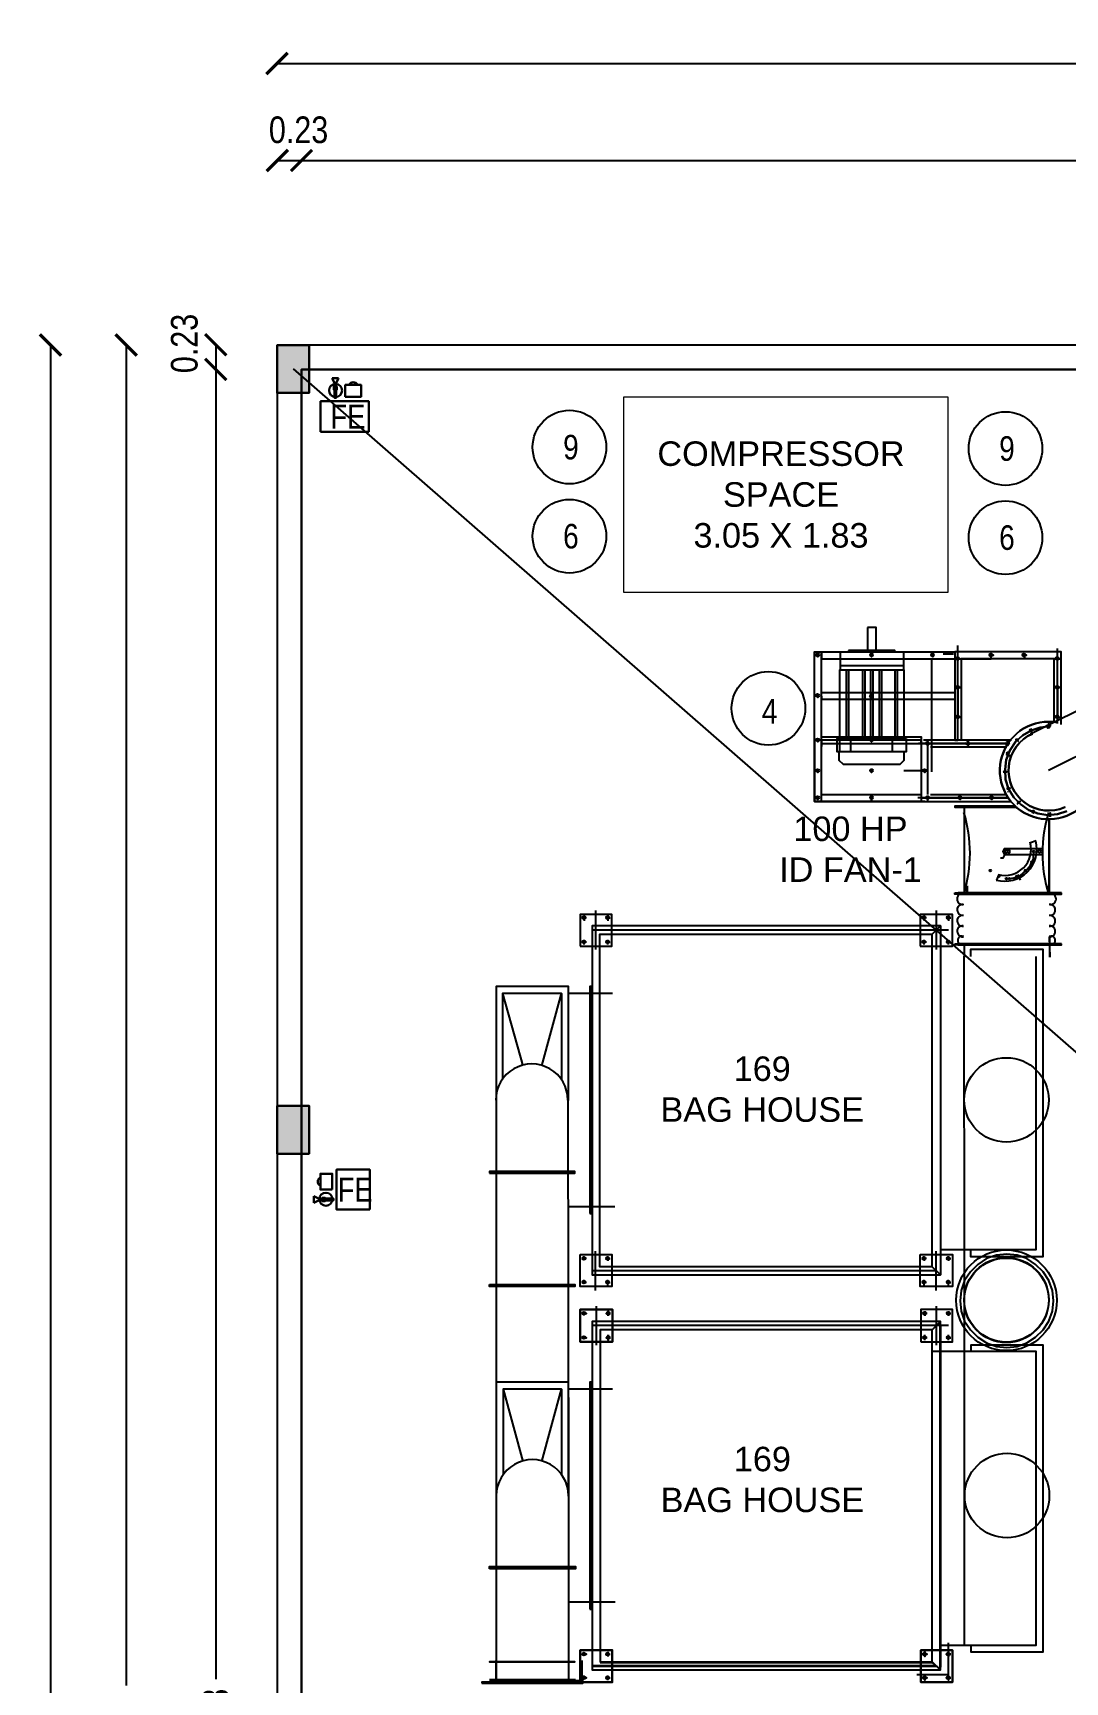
# Model space of a CAD drawing. Header units: metres. Extents: x -488 to 4759, y 38 to 2071.
# Drawn here: x 1116.38 to 1126.06, y 167.75 to 183.23 of the extents above; entities that cross this region are included whole.
import ezdxf
from ezdxf.lldxf.tags import DXFTag

# ---------------------------------------------------------------- set-up
doc = ezdxf.new("R2010")
doc.units = ezdxf.units.M
doc.header["$MEASUREMENT"] = 0
doc.layers.add('0 @ 1', color=7, linetype='Continuous')
for name, color, linetype, plot in [('BLK_1_COVERED_AREA', 44, 'Continuous', False), ('BLK_1_FLR_0_BLT_UP_AREA', 1, 'Continuous', False), ('BLK_1_FLR_0_BLT_UP_AREA_DEDUCT', 1, 'Continuous', False), ('WORKSHOP_AREA', 1, 'Continuous', False)]:
    doc.layers.add(name, color=color, linetype=linetype, plot=plot)
doc.styles.add('ARIAL', font='arial.ttf', dxfattribs={"height": 0.8})
doc.styles.add('Arial narrow', font='ARIALN.TTF', dxfattribs={"height": 0.6})
doc.styles.add('CODE', font='swissc.ttf', dxfattribs={"height": 0.25})
doc.styles.add('SH', font='swissc.ttf', dxfattribs={"height": 10})
tags = doc.linetypes.add('00$1$HIDDEN', pattern=[0.375, 0.25, -0.125]).pattern_tags.tags
tags[6:7] = [DXFTag(74, 4), DXFTag(75, 0), DXFTag(340, '0'), DXFTag(46, 1.0), DXFTag(50, 0.0), DXFTag(44, 0.0), DXFTag(45, 0.0)]
tags[4:5] = [DXFTag(74, 4), DXFTag(75, 0), DXFTag(340, '0'), DXFTag(46, 1.0), DXFTag(50, 0.0), DXFTag(44, 0.0), DXFTag(45, 0.0)]
doc.dimstyles.new('OUTER', dxfattribs={"dimscale": 0, "dimtxt": 0.3, "dimasz": 0.18, "dimexe": 0.18, "dimexo": 0.0625, "dimgap": 0.09, "dimtad": 0, "dimzin": 0, "dimdsep": 46, "dimtxsty": 'CODE', "dimcen": 0.09, "dimse1": 1, "dimse2": 1, "dimclrd": 8, "dimclrt": 1, "dimadec": 0, "dimazin": 0, "dimtfac": 1, "dimtofl": 0, "dimtmove": 0, "dimatfit": 3, "dimfxl": 0, "dimtolj": 1, "dimtzin": 0, "dimarcsym": 0})

# ---------------------------------------------------------------- blocks, each defined once
blk = doc.blocks.new('_ArchTick')
at = {"const_width": 0.15}
blk.add_lwpolyline([(-0.5, -0.5), (0.5, 0.5)], dxfattribs=at)
blk = doc.blocks.new('*D189')
at = {"color": 0, "lineweight": -2}
for p, q in [((1118.897, 182.033), (1133.191, 182.033)), ((1148.379, 182.033), (1134.085, 182.033))]:
    blk.add_line(p, q, dxfattribs=at)
at = {"layer": 'Defpoints', "color": 0, "lineweight": -2}
for p in [(1148.379, 182.033), (1118.897, 178.044), (1148.379, 173.813)]:
    blk.add_point(p, dxfattribs=at)
at = {"color": 0, "lineweight": -2, "xscale": 0.2, "yscale": 0.2, "zscale": 0.2, "rotation": 180}
blk.add_blockref('_ArchTick', (1118.897, 182.033), dxfattribs=at)
at = {"color": 0, "lineweight": -2, "xscale": 0.2, "yscale": 0.2, "zscale": 0.2}
blk.add_blockref('_ArchTick', (1148.379, 182.033), dxfattribs=at)
at = {"color": 0, "lineweight": -2, "insert": (1133.638, 182.033), "char_height": 0.25, "attachment_point": 5, "style": 'CODE'}
blk.add_mtext('\\A1;29.48', dxfattribs=at)
blk = doc.blocks.new('*D188')
at = {"color": 0, "lineweight": -2}
blk.add_line((1118.669, 182.033), (1118.897, 182.033), dxfattribs=at)
at = {"layer": 'Defpoints', "color": 0, "lineweight": -2}
for p in [(1118.897, 182.033), (1118.669, 173.813), (1118.897, 173.813)]:
    blk.add_point(p, dxfattribs=at)
at = {"color": 0, "lineweight": -2, "xscale": 0.2, "yscale": 0.2, "zscale": 0.2, "rotation": 180}
blk.add_blockref('_ArchTick', (1118.669, 182.033), dxfattribs=at)
at = {"color": 0, "lineweight": -2, "xscale": 0.2, "yscale": 0.2, "zscale": 0.2}
blk.add_blockref('_ArchTick', (1118.897, 182.033), dxfattribs=at)
at = {"color": 0, "lineweight": -2, "insert": (1118.869, 182.32), "char_height": 0.25, "attachment_point": 5, "style": 'CODE'}
blk.add_mtext('\\A1;0.23', dxfattribs=at)
blk = doc.blocks.new('*D95')
at = {"color": 0, "lineweight": -2}
for p, q in [((1118.092, 180.072), (1118.092, 167.779)), ((1118.092, 154.592), (1118.092, 166.884))]:
    blk.add_line(p, q, dxfattribs=at)
at = {"layer": 'Defpoints', "color": 0, "lineweight": -2}
for p in [(1119.231, 180.072), (1118.092, 154.592), (1119.202, 154.592)]:
    blk.add_point(p, dxfattribs=at)
at = {"color": 0, "lineweight": -2, "xscale": 0.2, "yscale": 0.2, "zscale": 0.2}
for p, rotation in [((1118.092, 180.072), 90), ((1118.092, 154.592), 270)]:
    blk.add_blockref('_ArchTick', p, dxfattribs=dict(at, rotation=rotation))
at = {"color": 0, "lineweight": -2, "insert": (1118.092, 167.332), "char_height": 0.25, "attachment_point": 5, "rotation": 90, "style": 'CODE'}
blk.add_mtext('\\A1;25.48', dxfattribs=at)
blk = doc.blocks.new('*D73')
at = {"color": 0, "lineweight": -2}
blk.add_line((1118.092, 180.304), (1118.092, 180.072), dxfattribs=at)
at = {"layer": 'Defpoints', "color": 0, "lineweight": -2}
for p in [(1119.202, 180.304), (1118.092, 180.072), (1119.178, 180.072)]:
    blk.add_point(p, dxfattribs=at)
at = {"color": 0, "lineweight": -2, "xscale": 0.2, "yscale": 0.2, "zscale": 0.2}
for p, rotation in [((1118.092, 180.304), 90), ((1118.092, 180.072), 270)]:
    blk.add_blockref('_ArchTick', p, dxfattribs=dict(at, rotation=rotation))
at = {"color": 0, "lineweight": -2, "insert": (1117.798, 180.316), "char_height": 0.25, "attachment_point": 5, "rotation": 90, "style": 'CODE'}
blk.add_mtext('\\A1;0.23', dxfattribs=at)
blk = doc.blocks.new('*D76')
at = {"color": 0, "lineweight": -2}
for p, q in [((1117.25, 180.302), (1117.25, 167.721)), ((1117.25, 154.292), (1117.25, 166.872))]:
    blk.add_line(p, q, dxfattribs=at)
at = {"layer": 'Defpoints', "color": 0, "lineweight": -2}
for p in [(1117.25, 180.302), (1118.667, 180.302), (1118.667, 154.292)]:
    blk.add_point(p, dxfattribs=at)
at = {"color": 0, "lineweight": -2, "xscale": 0.2, "yscale": 0.2, "zscale": 0.2}
for p, rotation in [((1117.25, 180.302), 90), ((1117.25, 154.292), 270)]:
    blk.add_blockref('_ArchTick', p, dxfattribs=dict(at, rotation=rotation))
at = {"color": 0, "lineweight": -2, "insert": (1117.25, 167.297), "char_height": 0.25, "attachment_point": 5, "rotation": 90, "style": 'CODE'}
blk.add_mtext('\\A1;26.01', dxfattribs=at)
blk = doc.blocks.new('*D77')
at = {"color": 0, "lineweight": -2}
for p, q in [((1116.54, 180.302), (1116.54, 149.301)), ((1116.54, 117.402), (1116.54, 148.402))]:
    blk.add_line(p, q, dxfattribs=at)
at = {"layer": 'Defpoints', "color": 0, "lineweight": -2}
for p in [(1116.54, 180.302), (1118.669, 180.302), (1118.669, 117.402)]:
    blk.add_point(p, dxfattribs=at)
at = {"color": 0, "lineweight": -2, "xscale": 0.2, "yscale": 0.2, "zscale": 0.2}
for p, rotation in [((1116.54, 180.302), 90), ((1116.54, 117.402), 270)]:
    blk.add_blockref('_ArchTick', p, dxfattribs=dict(at, rotation=rotation))
at = {"color": 0, "lineweight": -2, "insert": (1116.54, 148.852), "char_height": 0.25, "attachment_point": 5, "rotation": 90, "style": 'CODE'}
blk.add_mtext('\\A1;{\\fSwis721 Cn BT|b1|i0|c0|p34;62.90}', dxfattribs=at)
blk = doc.blocks.new('*D171')
at = {"color": 0, "lineweight": -2}
for p, q in [((1118.667, 182.944), (1139.385, 182.944)), ((1161.003, 182.944), (1140.285, 182.944))]:
    blk.add_line(p, q, dxfattribs=at)
at = {"layer": 'Defpoints', "color": 0, "lineweight": -2}
for p in [(1161.003, 182.944), (1118.667, 179.431), (1161.003, 179.431)]:
    blk.add_point(p, dxfattribs=at)
at = {"color": 0, "lineweight": -2, "xscale": 0.2, "yscale": 0.2, "zscale": 0.2, "rotation": 180}
blk.add_blockref('_ArchTick', (1118.667, 182.944), dxfattribs=at)
at = {"color": 0, "lineweight": -2, "xscale": 0.2, "yscale": 0.2, "zscale": 0.2}
blk.add_blockref('_ArchTick', (1161.003, 182.944), dxfattribs=at)
at = {"color": 0, "lineweight": -2, "insert": (1139.835, 182.944), "char_height": 0.25, "attachment_point": 5, "style": 'CODE'}
blk.add_mtext('\\A1;42.34', dxfattribs=at)
blk = doc.blocks.new('*D174')
at = {"color": 0, "lineweight": -2}
for p, q in [((1118.667, 183.668), (1155.042, 183.668)), ((1192.317, 183.668), (1155.942, 183.668))]:
    blk.add_line(p, q, dxfattribs=at)
at = {"layer": 'Defpoints', "color": 0, "lineweight": -2}
for p in [(1192.317, 183.668), (1118.667, 179.304), (1192.317, 179.304)]:
    blk.add_point(p, dxfattribs=at)
at = {"color": 0, "lineweight": -2, "xscale": 0.2, "yscale": 0.2, "zscale": 0.2, "rotation": 180}
blk.add_blockref('_ArchTick', (1118.667, 183.668), dxfattribs=at)
at = {"color": 0, "lineweight": -2, "xscale": 0.2, "yscale": 0.2, "zscale": 0.2}
blk.add_blockref('_ArchTick', (1192.317, 183.668), dxfattribs=at)
at = {"color": 0, "lineweight": -2, "insert": (1155.492, 183.668), "char_height": 0.25, "attachment_point": 5, "style": 'CODE'}
blk.add_mtext('\\A1;{\\fSwis721 Cn BT|b1|i0|c0|p34;73.65}', dxfattribs=at)
blk = doc.blocks.new('DFFD')
at = {"color": 0, "lineweight": 30}
for p, q in [((15761.742, 2283.118), (15761.72, 2283.163)), ((15761.759, 2283.118), (15761.781, 2283.163)), ((15761.742, 2283.055), (15761.742, 2283.118)), ((15761.759, 2283.055), (15761.759, 2283.118))]:
    blk.add_line(p, q, dxfattribs=at)
at = {"color": 0, "lineweight": 30, "ltscale": 0.1}
blk.add_line((15761.781, 2283.163), (15761.72, 2283.163), dxfattribs=at)
at = {"color": 0, "lineweight": 30}
for points in [[(15761.765, 2283.086), (15761.736, 2283.086), (15761.736, 2283.055), (15761.765, 2283.055)], [(15761.759, 2283.055), (15761.742, 2283.055), (15761.742, 2282.98), (15761.759, 2282.98)], [(15761.844, 2282.99), (15761.992, 2282.99), (15761.992, 2283.1), (15761.844, 2283.1)]]:
    blk.add_lwpolyline(points, close=True, dxfattribs=at)
at = {"color": 0, "lineweight": 30, "ltscale": 0.1}
blk.add_lwpolyline([(15761.613, 2282.661), (15762.065, 2282.661), (15762.065, 2282.948), (15761.613, 2282.948)], close=True, dxfattribs=at)
at = {"color": 0, "lineweight": 30}
blk.add_circle((15761.753, 2283.049), 0.0611, dxfattribs=at)
blk.add_arc((15761.919, 2283.082), 0.0446, 24.8747, 155.1253, dxfattribs=at)
at = {"color": 0, "lineweight": 30, "style": 'SH'}
blk.add_text('FE', height=0.2239, dxfattribs=at).set_placement((15761.705, 2282.69))
blk = doc.blocks.new('FDGDFG')
at = {"color": 0, "lineweight": 30}
for p, q in [((15762.51, 2224.136), (15762.465, 2224.158)), ((15762.51, 2224.12), (15762.465, 2224.098)), ((15762.573, 2224.136), (15762.51, 2224.136)), ((15762.573, 2224.12), (15762.51, 2224.12))]:
    blk.add_line(p, q, dxfattribs=at)
at = {"color": 0, "lineweight": 30, "ltscale": 0.1}
blk.add_line((15762.465, 2224.158), (15762.465, 2224.098), dxfattribs=at)
at = {"color": 0, "lineweight": 30}
for points in [[(15762.638, 2224.221), (15762.638, 2224.37), (15762.528, 2224.37), (15762.528, 2224.221)], [(15762.543, 2224.143), (15762.543, 2224.114), (15762.573, 2224.114), (15762.573, 2224.143)], [(15762.573, 2224.136), (15762.573, 2224.12), (15762.649, 2224.12), (15762.649, 2224.136)]]:
    blk.add_lwpolyline(points, close=True, dxfattribs=at)
at = {"color": 0, "lineweight": 30, "ltscale": 0.1}
blk.add_lwpolyline([(15762.99, 2224.034), (15762.99, 2224.409), (15762.68, 2224.409), (15762.68, 2224.034)], close=True, dxfattribs=at)
at = {"color": 0, "lineweight": 30}
blk.add_circle((15762.579, 2224.131), 0.0611, dxfattribs=at)
blk.add_arc((15762.547, 2224.296), 0.0446, 114.8747, 245.1253, dxfattribs=at)
at = {"color": 0, "lineweight": 30, "style": 'SH'}
blk.add_text('FE', height=0.2239, dxfattribs=at).set_placement((15762.69, 2224.108))

msp = doc.modelspace()

# ---------------------------------------------------------------- hatches: boundary and pattern name
at = {"lineweight": 30}
h = msp.add_hatch(color=256, dxfattribs=at)
h.dxf.hatch_style = 1
h.paths.add_polyline_path([(1118.66717, 180.30157), (1118.66717, 179.85157), (1118.96717, 179.85157), (1118.96717, 180.30157)])
h = msp.add_hatch(color=256, dxfattribs=at)
h.dxf.hatch_style = 1
h.paths.add_polyline_path([(1118.66717, 173.16189), (1118.66717, 172.71189), (1118.96717, 172.71189), (1118.96717, 173.16189)])

# ---------------------------------------------------------------- linework, layer by layer
for p, q in [((1118.66717, 180.30157), (1118.66717, 153.11157)), ((1118.89717, 153.11157), (1118.89717, 180.07157)), ((1127.00389, 177.27717), (1125.74046, 176.64941)), ((1127.09399, 176.8965), (1125.91, 176.30821))]:
    msp.add_line(p, q)
at = {"linetype": '00$1$HIDDEN', "lineweight": -2, "ltscale": 2}
msp.add_line((1118.81717, 180.07657), (1133.27499, 167.45933), dxfattribs=at)
for points in [[(1118.89717, 180.07157), (1148.60717, 180.07157), (1148.60717, 180.30157), (1118.66717, 180.30157)], [(1124.21083, 177.64997), (1124.21083, 177.43314), (1124.29214, 177.43314), (1124.29214, 177.64997), (1124.21083, 177.64997)], [(1124.66616, 176.56042), (1124.71495, 176.56042), (1124.71495, 176.59294), (1123.71213, 176.59294), (1123.71213, 177.4223), (1124.02653, 177.4223), (1125.02935, 177.4223)], [(1123.71213, 176.59294), (1123.71213, 176.01836), (1124.71495, 176.01836), (1123.71213, 176.01836), (1123.71213, 177.4223), (1125.02935, 177.4223), (1125.02935, 177.38978)], [(1123.71213, 176.01836), (1123.77718, 176.01836), (1123.77718, 177.4223), (1123.77718, 177.35725), (1125.03477, 177.35725)], [(1123.74465, 177.40604), (1123.74465, 177.37352), (1123.74465, 177.38978), (1123.74465, 177.38978), (1123.74465, 177.38978), (1123.74465, 177.38978)], [(1123.95606, 177.25426), (1123.95606, 177.29221), (1123.95606, 177.4223), (1124.54691, 177.4223), (1124.54691, 177.29221), (1124.54691, 177.25426)], [(1124.03195, 177.43314), (1124.03195, 177.4223), (1124.4656, 177.4223), (1124.4656, 177.43314), (1124.03195, 177.43314)], [(1124.24877, 177.40604), (1124.24877, 177.37352), (1124.24877, 177.38978), (1124.24877, 177.38978), (1124.24877, 177.38978), (1124.24877, 177.38978)], [(1125.0185, 177.40062), (1124.92093, 177.40062)], [(1126.02674, 176.7393), (1126.02674, 177.4223), (1125.02935, 177.4223), (1125.02935, 176.59294), (1125.05645, 176.59294), (1125.05645, 177.48193)], [(1125.05645, 177.37352), (1125.05645, 177.34099), (1125.05645, 177.35725), (1125.05645, 177.35725), (1125.07813, 177.35725), (1125.04019, 177.35725), (1125.05645, 177.35725), (1125.05645, 177.35725), (1125.05645, 177.35725), (1125.37085, 177.35725), (1125.37085, 177.40604), (1125.37085, 177.37352), (1125.37085, 177.38978), (1125.37085, 177.38978), (1125.39253, 177.38978), (1125.35458, 177.38978), (1125.37085, 177.38978), (1125.37085, 177.38978), (1125.37085, 177.38978)], [(1125.67982, 177.40604), (1125.67982, 177.37352), (1125.67982, 177.38978), (1125.67982, 177.38978), (1125.66356, 177.38978), (1125.7015, 177.38978), (1125.67982, 177.38978), (1125.67982, 177.38978), (1125.67982, 177.38978)], [(1125.99422, 177.37352), (1125.99422, 177.34099), (1125.99422, 177.35725), (1125.99422, 177.35725), (1125.97796, 177.35725), (1126.0159, 177.35725), (1125.99422, 177.35725), (1125.99422, 177.35725), (1125.99422, 177.35725), (1125.68524, 177.35725), (1125.68524, 177.40604)], [(1125.99422, 176.75014), (1125.99422, 177.45483)], [(1123.95064, 176.48453), (1123.95064, 177.25426), (1124.55233, 177.25426), (1124.55233, 176.60921)], [(1123.95606, 177.29221), (1124.54691, 177.29221)], [(1124.01026, 177.25426), (1124.01026, 176.60921)], [(1124.03195, 177.25426), (1124.03195, 176.60921)], [(1124.16204, 177.25426), (1124.16204, 176.60921)], [(1124.18373, 177.25426), (1124.18373, 176.60921)], [(1124.23793, 177.25426), (1124.23793, 176.60921)], [(1124.25961, 177.25426), (1124.25961, 176.60921)], [(1124.31924, 177.25426), (1124.31924, 176.60921)], [(1124.34092, 177.25426), (1124.34092, 176.60921)], [(1124.4656, 177.25426), (1124.4656, 176.60921)], [(1124.48728, 177.25426), (1124.48728, 176.60921)], [(1124.81252, 176.36528), (1124.81252, 177.34641)], [(1125.05645, 177.10248), (1125.05645, 177.06996), (1125.05645, 177.08622), (1125.05645, 177.08622), (1125.07813, 177.08622), (1125.04019, 177.08622), (1125.05645, 177.08622), (1125.05645, 177.08622), (1125.05645, 177.08622), (1125.05645, 177.35725), (1125.04019, 177.35725)], [(1125.9617, 176.75556), (1125.9617, 177.35725), (1125.08897, 177.35725), (1125.08897, 176.59294)], [(1125.99422, 177.10248), (1125.99422, 177.06996), (1125.99422, 177.08622), (1125.99422, 177.08622), (1125.97796, 177.08622), (1126.01048, 177.08622), (1125.99422, 177.08622), (1125.99422, 177.08622), (1125.99422, 177.08622), (1125.99422, 177.35725), (1126.0159, 177.35725)], [(1125.03477, 177.08622), (1125.05645, 177.08622), (1125.05645, 176.80977), (1125.04019, 176.80977)], [(1126.0159, 177.08622), (1125.99422, 177.08622), (1125.99422, 176.80977), (1126.0159, 176.80977)], [(1123.74465, 177.02659), (1123.74465, 176.99407), (1123.74465, 177.01033), (1123.74465, 177.01033), (1123.74465, 177.01033), (1123.74465, 177.01033)], [(1125.02935, 177.03744), (1123.77718, 177.03744)], [(1123.77718, 177.00491), (1123.77718, 176.97781), (1125.02935, 176.97781)], [(1124.24877, 177.02117), (1124.24877, 176.98865), (1124.24877, 177.00491), (1124.24877, 177.00491), (1124.24877, 177.00491), (1124.24877, 177.00491)], [(1125.05645, 176.82603), (1125.05645, 176.79351), (1125.05645, 176.80977), (1125.05645, 176.80977), (1125.07813, 176.80977), (1125.04019, 176.80977), (1125.05645, 176.80977), (1125.05645, 176.80977), (1125.05645, 176.80977)], [(1125.99422, 176.82603), (1125.99422, 176.79351), (1125.99422, 176.80977), (1125.99422, 176.80977), (1125.97796, 176.80977), (1126.01048, 176.80977), (1125.99422, 176.80977), (1125.99422, 176.80977), (1125.99422, 176.80977)], [(1123.74465, 176.60921), (1123.74465, 176.57668), (1123.74465, 176.59294), (1123.74465, 176.59294), (1123.74465, 176.59294), (1123.74465, 176.59294)], [(1123.77718, 176.62547), (1124.71495, 176.62547), (1124.71495, 176.56042), (1124.77458, 176.56042), (1125.15402, 176.56042), (1125.15402, 176.5821)], [(1123.77718, 176.53332), (1123.77718, 176.59294), (1123.77718, 176.53332)], [(1124.05363, 176.48453), (1124.05363, 176.60921)], [(1124.24877, 176.60921), (1124.24877, 176.57668), (1124.24877, 176.59294), (1124.24877, 176.59294), (1124.24877, 176.59294), (1124.24877, 176.59294)], [(1124.44392, 176.48453), (1124.44392, 176.60921)], [(1124.71495, 176.59294), (1124.71495, 176.01836)], [(1125.56057, 176.59294), (1124.73663, 176.59294)], [(1124.81252, 176.29481), (1124.81252, 176.64173)], [(1126.08095, 175.92621), (1125.99422, 175.8991), (1125.90207, 175.88826), (1125.80992, 175.90452), (1125.72319, 175.93705), (1125.6473, 175.99125), (1125.58225, 176.0563), (1125.53346, 176.13761), (1125.50636, 176.22434), (1125.50094, 176.31649), (1125.51178, 176.40864), (1125.54431, 176.49537), (1125.59851, 176.57668), (1125.66356, 176.63631), (1125.74487, 176.68509), (1125.8316, 176.7122), (1125.92375, 176.72304), (1125.91291, 176.72304), (1125.91833, 176.7122), (1125.91291, 176.72304), (1125.90749, 176.7122), (1125.91833, 176.7122), (1125.91291, 176.72304), (1125.90749, 176.7122), (1125.91833, 176.7122), (1125.91291, 176.72304), (1125.92375, 176.72304), (1125.8316, 176.7122), (1125.74487, 176.68509), (1125.66356, 176.63631), (1125.59851, 176.57668), (1125.54431, 176.49537), (1125.51178, 176.40864), (1125.50094, 176.31649), (1125.50636, 176.22434), (1125.53346, 176.13761), (1125.58225, 176.0563), (1125.6473, 175.99125), (1125.72319, 175.93705), (1125.80992, 175.90452), (1125.90207, 175.88826), (1125.99422, 175.8991), (1126.08095, 175.92621)], [(1123.77718, 176.56042), (1124.72037, 176.56042)], [(1124.55233, 176.48453), (1124.55233, 176.40322), (1124.51438, 176.36528), (1123.98316, 176.36528), (1123.94522, 176.40322), (1123.94522, 176.48453)], [(1125.15402, 176.57668), (1125.15402, 176.54416), (1125.15402, 176.56042), (1125.15402, 176.56042), (1125.13234, 176.56042), (1125.17028, 176.56042), (1125.15402, 176.56042), (1125.15402, 176.56042), (1125.15402, 176.56042), (1125.52804, 176.56042), (1125.53889, 176.56042), (1124.68784, 176.56042)], [(1124.77458, 176.57668), (1124.77458, 176.54416), (1124.77458, 176.56042), (1124.77458, 176.56042), (1124.75831, 176.56042), (1124.79626, 176.56042), (1124.77458, 176.56042), (1124.77458, 176.56042), (1124.77458, 176.56042)], [(1124.77458, 176.0834), (1124.77458, 176.5279), (1124.77458, 176.5821)], [(1125.5172, 176.5279), (1124.80168, 176.5279)], [(1125.52804, 176.57668), (1125.52804, 176.54416), (1125.52804, 176.56042), (1125.52804, 176.56042), (1125.50636, 176.56042), (1125.53889, 176.56042), (1125.52804, 176.56042), (1125.52804, 176.56042), (1125.52804, 176.56042), (1125.52804, 176.5821)], [(1125.53889, 176.46285), (1125.5172, 176.46827)], [(1123.74465, 176.32191), (1123.74465, 176.28939), (1123.74465, 176.30565), (1123.74465, 176.30565), (1123.74465, 176.30565), (1123.74465, 176.30565)], [(1124.24877, 176.32733), (1124.24877, 176.28939), (1124.24877, 176.30565), (1124.24877, 176.30565), (1124.24877, 176.30565), (1124.24877, 176.30565)], [(1124.77458, 176.30565), (1124.55233, 176.30565)], [(1124.71495, 176.30565), (1124.57401, 176.30565)], [(1124.74747, 176.32191), (1124.74747, 176.28939), (1124.74747, 176.30565), (1124.74747, 176.30565), (1124.72579, 176.30565), (1124.76373, 176.30565), (1124.74747, 176.30565), (1124.74747, 176.30565), (1124.74747, 176.30565)], [(1123.74465, 176.06714), (1123.74465, 176.03462), (1123.74465, 176.05088), (1123.74465, 176.05088), (1123.74465, 176.05088), (1123.74465, 176.05088)], [(1123.77718, 176.01836), (1123.77718, 176.0834), (1124.71495, 176.0834)], [(1124.24877, 176.06714), (1124.24877, 176.0292), (1124.24877, 176.05088), (1124.24877, 176.05088), (1124.24877, 176.05088), (1124.24877, 176.05088)], [(1125.52804, 176.05088), (1124.68242, 176.05088)], [(1124.74747, 176.01836), (1124.71495, 176.01836), (1124.77458, 176.01836), (1124.77458, 176.07256)], [(1124.71495, 176.05088), (1125.07813, 176.05088), (1125.07813, 176.06172)], [(1124.73663, 176.01836), (1125.56057, 176.01836)], [(1124.77458, 176.06714), (1124.77458, 176.03462), (1124.77458, 176.05088), (1124.77458, 176.05088), (1124.75831, 176.05088), (1124.79626, 176.05088), (1124.77458, 176.05088), (1124.77458, 176.05088), (1124.77458, 176.05088)], [(1124.80168, 176.0834), (1125.5172, 176.0834)], [(1125.91291, 175.85032), (1125.91291, 175.14915), (1125.1215, 175.14915), (1125.1215, 175.97499), (1125.59851, 175.97499), (1125.02935, 175.97499), (1125.02935, 175.96415), (1125.61477, 175.96415)], [(1125.07813, 176.06714), (1125.07813, 176.03462), (1125.07813, 176.05088), (1125.07813, 176.05088), (1125.05645, 176.05088), (1125.09439, 176.05088), (1125.07813, 176.05088), (1125.07813, 176.05088), (1125.07813, 176.05088), (1125.37627, 176.05088), (1125.37627, 176.06714), (1125.37627, 176.03462), (1125.37627, 176.05088), (1125.37627, 176.05088), (1125.36, 176.05088), (1125.39253, 176.05088), (1125.37627, 176.05088), (1125.37627, 176.05088), (1125.37627, 176.05088), (1125.53889, 176.05088)], [(1125.11608, 175.97499), (1125.59851, 175.97499), (1125.11608, 175.97499), (1125.11608, 175.14915), (1125.91833, 175.14915), (1125.91833, 175.85032)], [(1125.52804, 176.11051), (1125.52804, 176.10509)], [(1125.50094, 175.51234), (1125.50636, 175.53402), (1125.49552, 175.51776), (1125.47926, 175.48523), (1125.45758, 175.48523)], [(1125.49552, 175.51776), (1125.49552, 175.57738), (1125.84786, 175.57738), (1125.84786, 175.51776), (1125.49552, 175.51776)], [(1125.5172, 175.29009), (1125.58225, 175.30093), (1125.6473, 175.32261), (1125.69608, 175.36598), (1125.73945, 175.42018), (1125.76655, 175.47981), (1125.77197, 175.54486)], [(1125.73945, 175.63349), (1125.79366, 175.64975)], [(1125.14318, 175.15999), (1125.14318, 175.22504)], [(1125.1486, 175.15999), (1125.1486, 175.22504)], [(1125.44131, 175.33345), (1125.41963, 175.27925)], [(1125.62019, 175.33345), (1125.64188, 175.27925)], [(1125.91291, 175.15999), (1125.91291, 175.22504)], [(1125.91833, 175.15999), (1125.91833, 175.22504)], [(1125.02935, 175.15999), (1126.00506, 175.15999), (1126.00506, 175.14915), (1125.02935, 175.14915), (1125.02935, 175.15999)], [(1126.03216, 175.15999), (1125.06187, 175.15999), (1125.06187, 175.14915), (1126.03216, 175.14915), (1126.03216, 175.15999)], [(1121.51135, 174.6593), (1121.80948, 174.6593), (1121.80948, 174.95743), (1121.51135, 174.95743), (1121.51135, 174.6593)], [(1121.57098, 174.92491), (1121.52761, 174.92491)], [(1121.54929, 174.94659), (1121.54929, 174.8978)], [(1121.65771, 174.99538), (1121.65771, 174.62677)], [(1121.74986, 174.92491), (1121.79322, 174.92491)], [(1121.77154, 174.94659), (1121.77154, 174.8978)], [(1124.70411, 174.6593), (1125.00766, 174.6593), (1125.00766, 174.95743), (1124.70411, 174.95743), (1124.70411, 174.6593)], [(1124.76373, 174.92491), (1124.72037, 174.92491)], [(1124.74205, 174.94659), (1124.74205, 174.8978)], [(1124.85588, 174.99538), (1124.85588, 174.62677)], [(1124.94804, 174.92491), (1124.9914, 174.92491)], [(1124.96972, 174.94659), (1124.96972, 174.8978)], [(1124.89383, 174.84902), (1121.62518, 174.84902), (1121.62518, 171.57495), (1124.89383, 171.57495), (1124.81794, 171.65084), (1121.69565, 171.65084), (1121.69565, 174.77313), (1124.81794, 174.77313)], [(1124.96972, 174.81107), (1121.62518, 174.81107)], [(1124.81794, 171.65084), (1124.81794, 174.77313), (1124.89383, 174.84902), (1124.89383, 171.57495)], [(1124.89383, 174.81649), (1124.89383, 171.60748)], [(1125.92375, 174.5563), (1125.91833, 174.74803), (1125.91833, 174.5563)], [(1121.57098, 174.69724), (1121.52761, 174.69724)], [(1121.54929, 174.67556), (1121.54929, 174.71892)], [(1121.74986, 174.69724), (1121.79322, 174.69724)], [(1121.77154, 174.67556), (1121.77154, 174.71892)], [(1124.76373, 174.69724), (1124.72037, 174.69724)], [(1124.74205, 174.67556), (1124.74205, 174.71892)], [(1124.94804, 174.69724), (1124.9914, 174.69724)], [(1124.96972, 174.67556), (1124.96972, 174.71892)], [(1125.02935, 174.68298), (1125.99964, 174.68298), (1125.99964, 174.67214), (1125.02935, 174.67214), (1125.02935, 174.68298)], [(1126.03216, 174.68298), (1125.05645, 174.68298), (1125.05645, 174.67214), (1126.03216, 174.67214), (1126.03216, 174.68298)], [(1125.11608, 174.67214), (1125.11608, 174.5563)], [(1125.1757, 171.81346), (1125.1757, 171.74841), (1125.8587, 171.74841), (1125.8587, 173.21198), (1125.8587, 174.62677), (1125.1757, 174.62677), (1125.1757, 174.56172)], [(1124.89383, 171.81346), (1125.79366, 171.81346), (1125.79366, 173.21198), (1125.79366, 174.56172)], [(1125.1215, 168.10032), (1125.1215, 171.33644), (1125.11608, 174.56714)], [(1121.40294, 173.21198), (1121.40294, 174.27985), (1120.72536, 174.27985), (1120.72536, 173.09815)], [(1121.61434, 174.27985), (1121.61434, 172.14954)], [(1120.78498, 174.2148), (1120.78498, 173.40713)], [(1121.15359, 173.53722), (1121.33789, 174.2148), (1120.78498, 174.2148), (1120.97471, 173.53722)], [(1121.33789, 174.2148), (1121.33789, 173.40713)], [(1121.81491, 174.2148), (1121.40294, 174.2148)], [(1120.72536, 173.21198), (1120.72536, 169.38501), (1120.72536, 167.7534), (1121.52761, 167.7534)], [(1121.39752, 173.21198), (1121.40294, 169.49885), (1121.40294, 167.7534)], [(1121.46256, 172.53983), (1120.66031, 172.53983)], [(1121.83659, 172.21459), (1121.39752, 172.21459)], [(1121.65771, 171.42859), (1121.65771, 171.7972)], [(1124.85588, 171.42859), (1124.85588, 171.7972)], [(1125.1215, 171.33102), (1125.1215, 171.86767)], [(1121.51135, 171.76467), (1121.80949, 171.76467), (1121.80949, 171.46654), (1121.51135, 171.46654), (1121.51135, 171.76467)], [(1121.57098, 171.72673), (1121.52761, 171.72673)], [(1121.74986, 171.72673), (1121.79322, 171.72673)], [(1121.77154, 171.74841), (1121.77154, 171.70505)], [(1124.70411, 171.76467), (1125.00766, 171.76467), (1125.00766, 171.46654), (1124.70411, 171.46654), (1124.70411, 171.76467)], [(1124.76373, 171.72673), (1124.72037, 171.72673)], [(1124.74205, 171.74841), (1124.74205, 171.70505)], [(1124.94804, 171.72673), (1124.9914, 171.72673)], [(1124.96972, 171.74841), (1124.96972, 171.70505)], [(1125.95627, 171.33102), (1125.94543, 171.42859), (1125.91291, 171.52074), (1125.8587, 171.60205), (1125.78823, 171.67252), (1125.70693, 171.72673), (1125.61477, 171.75925), (1125.5172, 171.77009), (1125.41963, 171.75925), (1125.32748, 171.72673), (1125.24617, 171.67252), (1125.1757, 171.60205), (1125.1215, 171.52074), (1125.08897, 171.42859), (1125.07813, 171.33102), (1125.08897, 171.23345), (1125.1215, 171.1413), (1125.1757, 171.05999), (1125.24617, 170.98952), (1125.32748, 170.93532), (1125.41963, 170.90279), (1125.5172, 170.89195), (1125.61477, 170.90279), (1125.70693, 170.93532), (1125.78823, 170.98952), (1125.8587, 171.05999), (1125.91291, 171.1413), (1125.94543, 171.23345), (1125.95627, 171.33102)], [(1121.57098, 171.50448), (1121.52761, 171.50448)], [(1124.85588, 171.6129), (1121.62518, 171.6129)], [(1121.74986, 171.50448), (1121.79322, 171.50448)], [(1121.77154, 171.47738), (1121.77154, 171.52617)], [(1124.76373, 171.50448), (1124.72037, 171.50448)], [(1124.74205, 171.47738), (1124.74205, 171.52617)], [(1124.94804, 171.50448), (1124.9914, 171.50448)], [(1124.96972, 171.47738), (1124.96972, 171.52617)], [(1121.46256, 171.47738), (1120.66031, 171.47738)], [(1121.51135, 170.94616), (1121.81491, 170.94616), (1121.81491, 171.24971), (1121.51135, 171.24971), (1121.51135, 170.94616)], [(1121.51135, 171.24971), (1121.81491, 171.24971), (1121.81491, 170.94616), (1121.51135, 170.94616), (1121.51135, 171.24971)], [(1121.66313, 171.28224), (1121.66313, 170.91363)], [(1124.70953, 170.94616), (1125.00766, 170.94616), (1125.00766, 171.24971), (1124.70953, 171.24971), (1124.70953, 170.94616)], [(1124.76915, 171.21177), (1124.72579, 171.21177)], [(1124.74747, 171.23345), (1124.74747, 171.19009)], [(1124.85588, 171.28224), (1124.85588, 170.91363)], [(1124.94804, 171.21177), (1124.9914, 171.21177)], [(1124.96972, 171.23345), (1124.96972, 171.19009)], [(1124.81794, 171.05999), (1124.89383, 171.13588), (1121.62518, 171.13588), (1121.62518, 167.86723), (1124.89383, 167.86723), (1124.89383, 171.13588)], [(1124.96972, 171.09794), (1121.62518, 171.09793)], [(1121.70107, 167.9377), (1124.81794, 167.9377), (1124.89383, 167.86723), (1124.81794, 167.94312), (1124.81794, 171.05999), (1121.70107, 171.05999), (1121.70107, 167.94312), (1124.81794, 167.94312)], [(1124.88841, 171.13046), (1124.88841, 167.87265)], [(1124.89383, 171.10336), (1124.89383, 167.89434)], [(1124.76915, 170.9841), (1124.72579, 170.9841)], [(1124.74747, 170.96242), (1124.74747, 171.0112)], [(1124.94804, 170.9841), (1124.9914, 170.9841)], [(1124.96972, 170.96242), (1124.96972, 171.0112)], [(1125.18112, 168.10032), (1125.18112, 168.03527), (1125.8587, 168.03527), (1125.8587, 169.49885), (1125.8587, 170.91363), (1125.18112, 170.91363), (1125.18112, 170.85401)], [(1124.89383, 168.10032), (1125.79366, 168.10032), (1125.79366, 169.49885), (1125.79366, 170.85401), (1124.81794, 170.85401)], [(1121.40294, 169.49885), (1121.40294, 170.56671), (1120.72536, 170.56671), (1120.72536, 169.38501)], [(1121.61434, 170.56671), (1121.61434, 168.4364)], [(1120.7904, 170.50166), (1120.7904, 169.69941)], [(1121.15359, 169.82408), (1121.33789, 170.50166), (1120.7904, 170.50166), (1120.97471, 169.82408)], [(1121.33789, 170.50166), (1121.33789, 169.69941)], [(1121.81491, 170.50166), (1121.40294, 170.50166)], [(1121.46798, 168.82669), (1120.66031, 168.82669)], [(1121.84201, 168.50145), (1121.40294, 168.50145)], [(1124.67158, 167.82387), (1124.96972, 167.82387), (1124.96972, 168.122)], [(1121.1048, 167.94312), (1120.66031, 167.94312), (1121.46256, 167.94312), (1121.06144, 167.94312), (1121.14817, 167.94312)], [(1121.52761, 167.95396), (1121.52761, 167.7534), (1120.72536, 167.7534), (1120.72536, 167.95396)], [(1121.74986, 168.01359), (1121.79322, 168.01359)], [(1121.77154, 168.03527), (1121.77154, 167.99191)], [(1124.72579, 168.01359), (1124.76915, 168.01359), (1124.72037, 168.01359)], [(1124.74747, 168.03527), (1124.74747, 167.99191), (1124.74747, 168.04069)], [(1124.96972, 168.03527), (1124.96972, 167.99191), (1124.96972, 168.04069)], [(1121.46798, 167.77508), (1120.66031, 167.77508)], [(1121.53303, 167.78592), (1121.53303, 167.76424), (1120.72536, 167.76424), (1120.72536, 167.78592)], [(1124.85589, 167.90518), (1121.62518, 167.90518)], [(1124.85589, 167.89976), (1121.62518, 167.89976)], [(1121.74986, 167.79134), (1121.79322, 167.79134)], [(1121.77154, 167.76966), (1121.77154, 167.81303)], [(1124.72579, 167.79134), (1124.76915, 167.79134), (1124.72037, 167.79134)], [(1120.58984, 167.74256), (1121.53845, 167.74256), (1121.53845, 167.7534), (1120.58984, 167.7534), (1120.58984, 167.74256)], [(1121.46798, 167.76424), (1120.66031, 167.76424)]]:
    msp.add_lwpolyline(points)
at = {"lineweight": 30}
for points in [[(1118.66717, 180.30157), (1118.96717, 180.30157), (1118.96717, 179.85157), (1118.66717, 179.85157)], [(1118.66717, 173.16189), (1118.96717, 173.16189), (1118.96717, 172.71189), (1118.66717, 172.71189)]]:
    msp.add_lwpolyline(points, close=True, dxfattribs=at)
at = {"lineweight": -2}
msp.add_lwpolyline([(1192.31717, 180.30156), (1118.66717, 180.30156), (1118.66717, 117.40157), (1192.31717, 117.40157)], close=True, dxfattribs=at)
at = {"lineweight": 13}
msp.add_lwpolyline([(1121.91931, 177.98197), (1124.96731, 177.98197), (1124.96731, 179.81077), (1121.91931, 179.81077)], close=True, dxfattribs=at)
for points in [[(1124.82336, 177.38978), (1124.82336, 177.38978), (1124.82336, 177.38978), (1124.82336, 177.38978), (1124.82336, 177.37352), (1124.82336, 177.40604), (1124.82336, 177.37352), (1124.82336, 177.38978), (1124.82336, 177.38978), (1124.82336, 177.38978), (1124.82336, 177.38978), (1124.82336, 177.38978), (1124.82336, 177.38978), (1124.82336, 177.38978), (1124.82336, 177.37352), (1124.82336, 177.40604), (1124.82336, 177.37352), (1124.82336, 177.38978), (1124.82336, 177.38978)], [(1125.90207, 176.73388), (1125.91291, 176.72304), (1125.91291, 176.7393), (1125.92375, 176.73388), (1125.91291, 176.72304), (1125.91291, 176.7393), (1125.91291, 176.75014), (1125.91291, 176.7393), (1125.91291, 176.72304), (1125.92375, 176.73388), (1125.91291, 176.7393), (1125.91291, 176.72304)], [(1124.57401, 176.60921), (1124.57401, 176.48453), (1123.92353, 176.48453), (1123.92353, 176.60921)], [(1125.60393, 176.60379), (1125.62562, 176.5821)], [(1125.73945, 176.70136), (1125.75029, 176.66883)], [(1125.91291, 176.72304), (1125.90207, 176.73388), (1125.89665, 176.72846), (1125.91291, 176.72304), (1125.92375, 176.72304), (1125.92375, 176.73388), (1125.91291, 176.72304), (1125.90207, 176.73388), (1125.89665, 176.72846), (1125.91291, 176.72304), (1125.92375, 176.73388), (1125.92375, 176.72304)], [(1125.90749, 176.7122), (1125.91291, 176.72304), (1125.90207, 176.71762), (1125.91291, 176.72304), (1125.89665, 176.72846), (1125.90207, 176.71762), (1125.91291, 176.72304), (1125.89665, 176.72846), (1125.90207, 176.71762), (1125.91291, 176.72304)], [(1125.90207, 176.7393), (1125.90207, 176.70678)], [(1125.51178, 176.46285), (1125.54431, 176.44659)], [(1125.48468, 176.29481), (1125.5172, 176.29481)], [(1125.52262, 176.13219), (1125.54973, 176.14303)], [(1125.61477, 175.99125), (1125.64188, 176.01836)], [(1125.76113, 175.90452), (1125.77197, 175.93163)], [(1125.92375, 175.872), (1125.92375, 175.90994)], [(1121.6035, 172.14954), (1121.62518, 172.14954), (1121.62518, 174.27985), (1121.6035, 174.27985)], [(1120.66031, 172.52898), (1121.46256, 172.52898), (1121.46256, 172.54525), (1120.66031, 172.54525)], [(1120.66031, 171.4828), (1121.46256, 171.4828), (1121.46256, 171.46654), (1120.66031, 171.46654)], [(1121.52761, 171.21177), (1121.57098, 171.21177)], [(1121.79864, 171.21177), (1121.75528, 171.21177)], [(1121.77696, 171.19009), (1121.77696, 171.23345)], [(1121.52761, 170.9841), (1121.57098, 170.9841)], [(1121.79864, 170.9841), (1121.75528, 170.9841)], [(1121.77696, 171.0112), (1121.77696, 170.96242)], [(1121.6035, 168.4364), (1121.62518, 168.4364), (1121.62518, 170.56671), (1121.6035, 170.56671)], [(1120.66031, 168.81585), (1120.66031, 168.83753), (1121.46798, 168.83753), (1121.46798, 168.81585)], [(1121.51135, 168.05154), (1121.51135, 167.7534), (1121.81491, 167.7534), (1121.81491, 168.05154), (1121.51135, 168.05154), (1121.51135, 167.7534), (1121.81491, 167.7534), (1121.81491, 168.05154), (1121.51135, 168.05154), (1121.80949, 168.05154), (1121.80949, 167.7534), (1121.51135, 167.7534)], [(1121.52761, 168.01359), (1121.57098, 168.01359)], [(1124.70953, 168.05154), (1124.70953, 167.7534), (1125.00766, 167.7534), (1125.00766, 168.05154), (1124.70953, 168.05154), (1125.00766, 168.05154), (1125.00766, 167.7534), (1124.70953, 167.7534)], [(1124.9914, 168.01359), (1124.94804, 168.01359)], [(1121.52761, 167.79134), (1121.57098, 167.79134)], [(1124.74747, 167.81303), (1124.74747, 167.76966)], [(1124.9914, 167.79134), (1124.94804, 167.79134)], [(1124.96972, 167.81303), (1124.96972, 167.76966)]]:
    msp.add_lwpolyline(points, close=True)
for points in [[(1125.99468, 176.75854, 1.90424203), (1126.30081, 176.06897, -1.90424203)], [(1125.75733, 176.65269, 1.00022997), (1126.06323, 175.96412, -1.00022997)]]:
    msp.add_lwpolyline(points, format="xyb", close=True)
msp.add_lwpolyline([(1125.10731, 175.15345, 1.13231524), (1125.10836, 175.05125, 1.13231524), (1125.10942, 174.94905)], format="xyb")
for centre, radius in [((1121.41197, 179.34313), 0.34553), ((1125.50502, 179.32959), 0.34553), ((1121.41197, 178.50714), 0.34553), ((1125.50502, 178.49359), 0.34553), ((1123.74194, 177.39249), 0.01355), ((1124.24606, 177.39249), 0.01355), ((1124.82065, 177.39249), 0.01355), ((1124.82065, 177.39249), 0.01355), ((1124.82065, 177.39249), 0.01355), ((1124.82065, 177.39249), 0.01355), ((1125.05374, 177.35996), 0.01355), ((1125.36814, 177.39249), 0.01355), ((1125.67711, 177.39249), 0.01355), ((1125.99151, 177.35996), 0.01355), ((1123.27977, 176.89192), 0.34553), ((1125.05374, 177.08893), 0.01355), ((1125.99151, 177.08893), 0.01355), ((1123.74194, 177.01304), 0.01355), ((1124.24606, 177.00762), 0.01355), ((1125.05374, 176.81248), 0.01355), ((1125.99151, 176.81248), 0.01355), ((1123.74194, 176.59565), 0.01355), ((1124.24606, 176.59565), 0.01355), ((1125.61206, 176.59565), 0.00813), ((1125.61206, 176.59565), 0.00813), ((1125.74216, 176.68781), 0.00813), ((1125.74216, 176.68781), 0.00813), ((1125.89936, 176.72575), 0.00813), ((1125.89936, 176.72575), 0.00813), ((1124.77186, 176.56313), 0.01355), ((1125.15131, 176.56313), 0.01355), ((1125.52533, 176.56313), 0.01355), ((1125.52533, 176.47098), 0.00813), ((1125.52533, 176.46014), 0.00813), ((1125.52533, 176.46014), 0.00813), ((1123.74194, 176.30836), 0.01355), ((1124.24606, 176.30836), 0.01355), ((1124.74476, 176.30836), 0.01355), ((1125.49823, 176.29752), 0.00813), ((1125.49823, 176.29752), 0.00813), ((1125.53075, 176.14032), 0.00813), ((1125.53075, 176.14032), 0.00813), ((1123.74194, 176.05359), 0.01355), ((1124.24606, 176.05359), 0.01355), ((1124.77186, 176.05359), 0.01355), ((1125.07542, 176.05359), 0.01355), ((1125.37356, 176.05359), 0.01355), ((1125.62833, 176.01023), 0.00813), ((1125.62833, 176.01023), 0.00813), ((1125.76384, 175.92349), 0.00813), ((1125.76384, 175.92349), 0.00813), ((1125.92104, 175.89097), 0.00813), ((1125.92104, 175.89097), 0.00813), ((1125.51449, 175.54757), 0.02981), ((1125.51449, 175.54757), 0.01355), ((1125.76926, 175.54757), 0.00813), ((1125.76926, 175.54757), 0.00813), ((1125.82347, 175.54757), 0.01355), ((1125.36271, 175.36869), 0.00813), ((1125.69337, 175.36869), 0.00813), ((1125.753, 175.45), 0.00813), ((1125.44402, 175.31448), 0.00813), ((1125.51449, 175.2928), 0.00813), ((1125.5416, 175.2928), 0.00813), ((1125.61206, 175.31448), 0.00813), ((1121.54658, 174.92762), 0.01355), ((1121.76883, 174.92762), 0.01355), ((1124.73934, 174.92762), 0.01355), ((1124.96701, 174.92762), 0.01355), ((1121.54658, 174.69995), 0.01355), ((1121.76883, 174.69995), 0.01355), ((1124.73934, 174.69995), 0.01355), ((1124.96701, 174.69995), 0.01355), ((1125.51385, 173.21656), 0.39656), ((1125.51373, 171.33595), 0.47209), ((1121.54658, 171.72944), 0.01355), ((1121.76883, 171.72944), 0.01355), ((1124.73934, 171.72944), 0.01355), ((1124.96701, 171.72944), 0.01355), ((1125.51385, 171.34102), 0.39656), ((1125.51385, 171.3356), 0.39656), ((1121.54658, 171.50719), 0.01355), ((1121.76883, 171.50719), 0.01355), ((1124.73934, 171.50719), 0.01355), ((1124.96701, 171.50719), 0.01355), ((1121.54658, 171.21448), 0.01355), ((1121.77425, 171.21448), 0.01355), ((1121.77425, 171.21448), 0.01355), ((1124.74476, 171.21448), 0.01355), ((1124.96701, 171.21448), 0.01355), ((1121.54658, 170.98681), 0.01355), ((1121.77425, 170.98681), 0.01355), ((1121.77425, 170.98681), 0.01355), ((1124.74476, 170.98681), 0.01355), ((1124.96701, 170.98681), 0.01355), ((1125.51927, 169.50342), 0.39656), ((1121.54658, 168.0163), 0.01355), ((1121.76883, 168.0163), 0.01355), ((1124.74476, 168.0163), 0.01355), ((1124.74476, 168.0163), 0.01355), ((1124.96701, 168.0163), 0.01355), ((1124.96701, 168.0163), 0.01355), ((1121.54658, 167.79405), 0.01355), ((1121.76883, 167.79405), 0.01355), ((1124.74476, 167.79405), 0.01355), ((1124.74476, 167.79405), 0.01355), ((1124.96701, 167.79405), 0.01355), ((1124.96701, 167.79405), 0.01355)]:
    msp.add_circle(centre, radius)
for centre, radius, start, end in [((1123.87904, 175.53302), 1.29313, 342.715899, 17.126233), ((1127.14452, 175.53301), 1.29314, 162.873344, 197.283623), ((1125.49863, 175.57033), 0.3015, 254.575933, 14.874911), ((1125.49845, 175.57036), 0.24747, 255.557749, 14.94516), ((1125.92104, 175.00008), 0.0515, 262.309526, 96.515555), ((1125.92793, 175.10262), 0.0515, 262.309526, 96.515555), ((1125.10252, 174.89709), 0.0515, 83.489243, 277.692391), ((1125.92104, 174.89709), 0.0515, 262.309526, 96.515555), ((1125.10252, 174.79952), 0.0515, 83.489243, 277.692391), ((1125.0971, 174.71279), 0.04066, 67.185782, 294.35409), ((1125.92104, 174.79952), 0.0515, 262.309526, 96.515555), ((1125.93188, 174.71279), 0.04065, 245.647793, 112.812999), ((1121.05868, 173.21491), 0.33884, 359.968623, 180.036757), ((1121.0641, 169.50177), 0.33884, 359.968623, 180.036757)]:
    msp.add_arc(centre, radius, start, end)
at = {"layer": 'BLK_1_COVERED_AREA', "color": 45, "lineweight": 0}
msp.add_lwpolyline([(1192.31717, 180.30157), (1118.66717, 180.30157), (1118.66717, 117.40158), (1192.31717, 117.40158)], close=True, dxfattribs=at)
at = {"layer": 'BLK_1_FLR_0_BLT_UP_AREA', "color": 45, "lineweight": 0}
msp.add_lwpolyline([(1192.31717, 180.30156), (1118.66717, 180.30156), (1118.66717, 117.40157), (1192.31717, 117.40157)], close=True, dxfattribs=at)
at = {"layer": 'BLK_1_FLR_0_BLT_UP_AREA_DEDUCT', "color": 45, "lineweight": -2}
msp.add_lwpolyline([(1148.37815, 180.07157), (1118.89717, 180.07157), (1118.89717, 154.59156), (1148.37815, 154.59156)], close=True, dxfattribs=at)
at = {"layer": 'WORKSHOP_AREA', "lineweight": -2}
msp.add_lwpolyline([(1148.37815, 180.07157), (1118.89717, 180.07157), (1118.89717, 154.59156), (1148.37815, 154.59156)], close=True, dxfattribs=at)

# ---------------------------------------------------------------- block references
at = {"lineweight": -2}
for name, p in [('DFFD', (-14642.5364, -2103.17371)), ('FDGDFG', (-14643.45326, -2051.84619))]:
    msp.add_blockref(name, p, dxfattribs=at)

# ---------------------------------------------------------------- texts
at = {"char_height": 0.23, "attachment_point": 1, "style": 'Arial narrow'}
for s, insert in [('{\\W0.7227;\\C252; \\W1;9}', (1121.29975, 179.45833)), ('{\\W0.7227;\\C252; \\W1;9}', (1125.39281, 179.44508)), ('{\\W0.71949;\\C252; \\W1;6}', (1121.29975, 178.62234)), ('{\\W0.71949;\\C252; \\W1;6}', (1125.39281, 178.60909)), ('{\\W0.6788;\\C252; \\W1;4}', (1123.16756, 176.97829))]:
    msp.add_mtext_dynamic_manual_height_columns(s, width=0.23, gutter_width=1.15, heights=[0], dxfattribs=dict(at, insert=insert))
at = {"ltscale": 3.5, "insert": (1123.39763, 179.39714), "char_height": 0.23, "width": 67.6583004, "attachment_point": 2, "style": 'ARIAL'}
msp.add_mtext('{\\C252;COMPRESSOR\\PSPACE\\P3.05 X 1.83}', dxfattribs=at)
at = {"char_height": 0.23, "width": 67.6583004, "attachment_point": 2, "style": 'ARIAL'}
for s, insert in [('{\\C252;100 HP \\PID FAN-1}', (1124.04999, 175.87639)), ('{\\C252;169\\PBAG HOUSE}', (1123.22156, 173.62446)), ('{\\C252;169\\PBAG HOUSE}', (1123.22283, 169.96136))]:
    msp.add_mtext(s, dxfattribs=dict(at, insert=insert))

# ---------------------------------------------------------------- dimensions: what is measured, and where the dimension line sits
at = {"layer": '0 @ 1', "lineweight": -2}
dim = msp.add_linear_dim(base=(1192.31717, 183.66772), p1=(1118.66717, 179.30403), p2=(1192.31717, 179.30402), text='{\\fSwis721 Cn BT|b1|i0|c0|p34;<>}', dimstyle='OUTER', override={"dimscale": 1, "dimtxt": 0.25, "dimasz": 0.2, "dimblk": 'ArchTick', "dimclrd": 0, "dimclrt": 0, "dimtix": 0, "dimtofl": 0, "dimtmove": 0, "dimatfit": 3, "dimfxl": 25.4}, dxfattribs=at)
dim.commit()
dim.dimension.update_dxf_attribs({"geometry": '*D174', "text_midpoint": (1155.49217, 183.66772)})
for base, p1, p2, override, picture, middle in [((1161.0031, 182.94393), (1118.66717, 179.43085), (1161.0031, 179.43085), {"dimscale": 1, "dimtxt": 0.25, "dimasz": 0.2, "dimblk": 'ArchTick', "dimclrd": 0, "dimclrt": 0, "dimtix": 0, "dimtofl": 0, "dimtmove": 0, "dimatfit": 3, "dimfxl": 25.4}, '*D171', (1139.83514, 182.94393)), ((1148.37867, 182.03338), (1118.89717, 178.04443), (1148.37867, 173.81275), {"dimscale": 1, "dimtxt": 0.25, "dimasz": 0.2, "dimblk": 'ArchTick', "dimclrd": 0, "dimclrt": 0, "dimtix": 0, "dimtofl": 0, "dimtmove": 1, "dimatfit": 3, "dimfxl": 25.4}, '*D189', (1133.63792, 182.03338))]:
    dim = msp.add_linear_dim(base=base, p1=p1, p2=p2, dimstyle='OUTER', override=override, dxfattribs=at)
    dim.commit()
    dim.dimension.update_dxf_attribs({"geometry": picture, "text_midpoint": middle})
dim = msp.add_linear_dim(base=(1118.89717, 182.03338), p1=(1118.66867, 173.81275), p2=(1118.89717, 173.81275), dimstyle='OUTER', override={"dimscale": 1, "dimtxt": 0.25, "dimasz": 0.2, "dimblk": 'ArchTick', "dimclrd": 0, "dimclrt": 0, "dimtix": 0, "dimtofl": 0, "dimtmove": 1, "dimatfit": 3, "dimfxl": 25.4}, dxfattribs=at)
dim.commit()
dim.dimension.update_dxf_attribs({"geometry": '*D188', "text_midpoint": (1118.86896, 182.32034), "dimtype": 128})
dim = msp.add_linear_dim(base=(1118.09248, 180.07157), p1=(1119.20172, 180.30357), p2=(1119.17835, 180.07157), angle=90, dimstyle='OUTER', override={"dimscale": 1, "dimtxt": 0.25, "dimasz": 0.2, "dimblk": 'ArchTick', "dimclrd": 0, "dimclrt": 0, "dimtix": 0, "dimtofl": 0, "dimtmove": 1, "dimatfit": 3, "dimfxl": 25.4}, dxfattribs=at)
dim.commit()
dim.dimension.update_dxf_attribs({"geometry": '*D73', "text_midpoint": (1117.7984, 180.31556), "dimtype": 128})
for base, p1, p2, text, override, picture, middle in [((1116.54009, 180.30157), (1118.66857, 117.40157), (1118.66857, 180.30157), '{\\fSwis721 Cn BT|b1|i0|c0|p34;<>}', {"dimscale": 1, "dimtxt": 0.25, "dimasz": 0.2, "dimblk": 'ArchTick', "dimclrd": 0, "dimclrt": 0, "dimtix": 0, "dimtofl": 0, "dimtmove": 0, "dimatfit": 3, "dimfxl": 25.4}, '*D77', (1116.54009, 148.85157)), ((1118.09248, 154.59157), (1119.23119, 180.07157), (1119.20172, 154.59157), '25.48', {"dimscale": 1, "dimtxt": 0.25, "dimasz": 0.2, "dimblk": 'ArchTick', "dimclrd": 0, "dimclrt": 0, "dimtix": 0, "dimtofl": 0, "dimtmove": 1, "dimatfit": 3, "dimfxl": 25.4}, '*D95', (1118.09248, 167.33157))]:
    dim = msp.add_linear_dim(base=base, p1=p1, p2=p2, angle=90, text=text, dimstyle='OUTER', override=override, dxfattribs=at)
    dim.commit()
    dim.dimension.update_dxf_attribs({"geometry": picture, "text_midpoint": middle})
dim = msp.add_linear_dim(base=(1117.25045, 180.30157), p1=(1118.66717, 154.29157), p2=(1118.66717, 180.30157), angle=90, dimstyle='OUTER', override={"dimscale": 1, "dimtxt": 0.25, "dimasz": 0.2, "dimblk": 'ArchTick', "dimclrd": 0, "dimclrt": 0, "dimtix": 0, "dimtofl": 0, "dimtmove": 1, "dimatfit": 3, "dimfxl": 25.4}, dxfattribs=at)
dim.commit()
dim.dimension.update_dxf_attribs({"geometry": '*D76', "text_midpoint": (1117.25045, 167.29657)})

doc.saveas('drawing.dxf')
